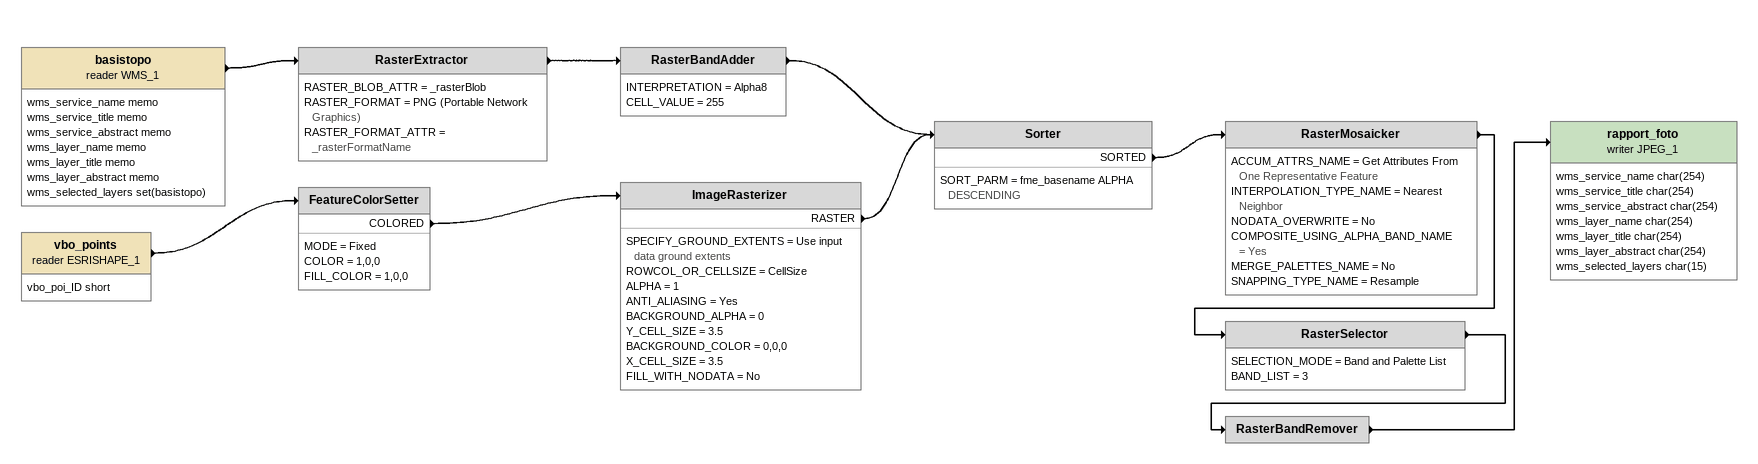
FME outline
basistopo (reader WMS_1)
    attributes: wms_service_name memo, wms_service_title memo, wms_service_abstract memo, wms_layer_name memo, wms_layer_title memo, wms_layer_abstract memo, wms_selected_layers set(basistopo)
    -> RasterExtractor
RasterExtractor
    RASTER_BLOB_ATTR = _rasterBlob
    RASTER_FORMAT = PNG (Portable Network Graphics)
    RASTER_FORMAT_ATTR = _rasterFormatName
    -> RasterBandAdder
RasterBandAdder
    INTERPRETATION = Alpha8
    CELL_VALUE = 255
    -> Sorter
vbo_points (reader ESRISHAPE_1)
    attributes: vbo_poi_ID short
    -> FeatureColorSetter
FeatureColorSetter
    MODE = Fixed
    COLOR = 1,0,0
    FILL_COLOR = 1,0,0
    COLORED -> ImageRasterizer
ImageRasterizer
    SPECIFY_GROUND_EXTENTS = Use input data ground extents
    ROWCOL_OR_CELLSIZE = CellSize
    ALPHA = 1
    ANTI_ALIASING = Yes
    BACKGROUND_ALPHA = 0
    Y_CELL_SIZE = 3.5
    BACKGROUND_COLOR = 0,0,0
    X_CELL_SIZE = 3.5
    FILL_WITH_NODATA = No
    RASTER -> Sorter
Sorter
    SORT_PARM = fme_basename ALPHA DESCENDING
    SORTED -> RasterMosaicker
RasterMosaicker
    ACCUM_ATTRS_NAME = Get Attributes From One Representative Feature
    INTERPOLATION_TYPE_NAME = Nearest Neighbor
    NODATA_OVERWRITE = No
    COMPOSITE_USING_ALPHA_BAND_NAME = Yes
    MERGE_PALETTES_NAME = No
    SNAPPING_TYPE_NAME = Resample
    -> RasterSelector
RasterSelector
    SELECTION_MODE = Band and Palette List
    BAND_LIST = 3
    -> RasterBandRemover
RasterBandRemover
    -> rapport_foto (writer JPEG_1)
rapport_foto (writer JPEG_1)
    attributes: wms_service_name char(254), wms_service_title char(254), wms_service_abstract char(254), wms_layer_name char(254), wms_layer_title char(254), wms_layer_abstract char(254), wms_selected_layers char(15)
